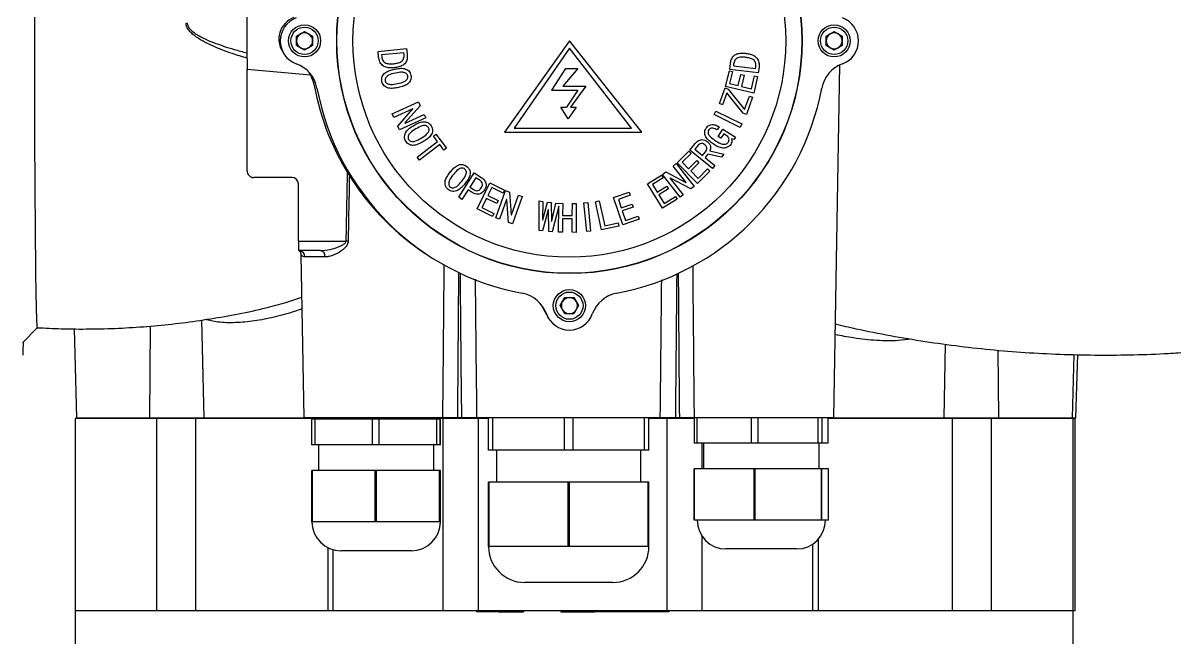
# Model space of a CAD drawing. Header units: millimetres. Extents: x 7861 to 11104, y 3791 to 6084.
# Drawn here: x 10088.9 to 10447.8, y 5481.6 to 5673.2 of the extents above; entities that cross this region are included whole.
import ezdxf

# ---------------------------------------------------------------- set-up
doc = ezdxf.new("R2010")
doc.units = ezdxf.units.MM

msp = doc.modelspace()

# ---------------------------------------------------------------- linework, layer by layer
at = {"color": 7, "linetype": 'Continuous', "lineweight": 25}
for p, q in [((10139.642, 5673.21), (10140.037, 5673.21)), ((10174.083, 5669.088), (10176.583, 5670.532)), ((10174.083, 5666.202), (10174.083, 5669.088)), ((10176.583, 5670.532), (10179.083, 5669.088)), ((10179.083, 5669.088), (10179.083, 5666.202)), ((10259.083, 5667.645), (10238.904, 5639.184)), ((10281.655, 5639.184), (10259.083, 5667.645)), ((10339.083, 5669.088), (10341.583, 5670.532)), ((10339.083, 5666.202), (10339.083, 5669.088)), ((10341.583, 5670.532), (10344.083, 5669.088)), ((10344.083, 5669.088), (10344.083, 5666.202)), ((10176.583, 5664.758), (10174.083, 5666.202)), ((10179.083, 5666.202), (10176.583, 5664.758)), ((10199.464, 5664.366), (10208.381, 5665.271)), ((10199.644, 5662.593), (10199.464, 5664.366)), ((10207.511, 5663.971), (10200.576, 5663.265)), ((10207.57, 5663.398), (10207.511, 5663.971)), ((10208.381, 5665.271), (10208.56, 5663.497)), ((10259.083, 5665.352), (10241.928, 5640.487)), ((10278.459, 5640.487), (10259.083, 5665.352)), ((10341.583, 5664.758), (10339.083, 5666.202)), ((10344.083, 5666.202), (10341.583, 5664.758)), ((10200.576, 5663.265), (10200.634, 5662.692)), ((10309.041, 5658.781), (10309.255, 5660.555)), ((10310.246, 5660.434), (10310.175, 5659.861)), ((10158.674, 5658.856), (10178.433, 5657.043)), ((10158.682, 5627.084), (10158.674, 5658.856)), ((10257.911, 5659.084), (10253.494, 5652.32)), ((10261.707, 5659.084), (10257.014, 5653.563)), ((10257.911, 5659.084), (10261.707, 5659.084)), ((10307.758, 5653.393), (10308.932, 5658.356)), ((10308.932, 5658.356), (10309.905, 5658.125)), ((10309.905, 5658.125), (10309.01, 5654.338)), ((10317.957, 5657.702), (10309.041, 5658.781)), ((10310.175, 5659.861), (10317.111, 5659.023)), ((10311.721, 5653.697), (10312.544, 5657.176)), ((10312.544, 5657.176), (10313.517, 5656.946)), ((10313.517, 5656.946), (10312.694, 5653.467)), ((10315.815, 5652.73), (10316.77, 5656.773)), ((10316.77, 5656.773), (10317.743, 5656.543)), ((10317.111, 5659.023), (10317.181, 5659.596)), ((10318.172, 5659.475), (10317.957, 5657.702)), ((10341.442, 5550.19), (10343.361, 5660.168)), ((10257.014, 5653.563), (10264.261, 5653.563)), ((10264.261, 5653.563), (10259.453, 5647.006)), ((10316.509, 5651.324), (10307.758, 5653.393)), ((10309.01, 5654.338), (10311.721, 5653.697)), ((10312.694, 5653.467), (10315.815, 5652.73)), ((10317.743, 5656.543), (10316.509, 5651.324)), ((10253.494, 5652.32), (10261.707, 5652.32)), ((10261.707, 5652.32), (10258.236, 5647.006)), ((10305.837, 5648.107), (10307.592, 5652.979)), ((10308.122, 5651.495), (10306.781, 5647.768)), ((10307.592, 5652.979), (10308.535, 5652.639)), ((10313.286, 5645.088), (10308.122, 5651.495)), ((10308.535, 5652.639), (10313.697, 5646.23)), ((10313.697, 5646.23), (10315.2, 5650.405)), ((10316.143, 5650.066), (10314.229, 5644.749)), ((10315.2, 5650.405), (10316.143, 5650.066)), ((10203.874, 5644.89), (10212.039, 5648.628)), ((10210.298, 5646.502), (10204.376, 5643.79)), ((10205.603, 5641.116), (10210.32, 5646.455)), ((10212.587, 5647.434), (10207.868, 5642.096)), ((10210.32, 5646.455), (10210.298, 5646.502)), ((10212.039, 5648.628), (10212.587, 5647.434)), ((10256.462, 5647.006), (10258.236, 5647.006)), ((10258.739, 5643.348), (10256.462, 5647.006)), ((10261.224, 5647.006), (10258.739, 5643.348)), ((10259.453, 5647.006), (10261.224, 5647.006)), ((10306.781, 5647.768), (10305.837, 5648.107)), ((10204.376, 5643.79), (10203.874, 5644.89)), ((10214.314, 5643.662), (10206.148, 5639.923)), ((10207.889, 5642.048), (10213.811, 5644.759)), ((10213.811, 5644.759), (10214.314, 5643.662)), ((10304.211, 5644.675), (10304.746, 5645.763)), ((10312.295, 5640.699), (10304.211, 5644.675)), ((10304.746, 5645.763), (10312.829, 5641.787)), ((10314.229, 5644.749), (10313.286, 5645.088)), ((10206.148, 5639.923), (10205.603, 5641.116)), ((10207.868, 5642.096), (10207.889, 5642.048)), ((10238.904, 5639.184), (10281.655, 5639.184)), ((10241.928, 5640.487), (10278.459, 5640.487)), ((10305.757, 5640.876), (10305.133, 5639.9)), ((10305.463, 5637.874), (10306.911, 5640.138)), ((10307.186, 5638.713), (10306.305, 5637.336)), ((10306.911, 5640.138), (10310.814, 5637.641)), ((10307.673, 5638.401), (10307.186, 5638.713)), ((10312.829, 5641.787), (10312.295, 5640.699)), ((10211.632, 5631.447), (10218.002, 5636.281)), ((10218.733, 5635.318), (10212.363, 5630.484)), ((10216.729, 5637.958), (10217.524, 5638.562)), ((10218.002, 5636.281), (10216.729, 5637.958)), ((10217.524, 5638.562), (10220.799, 5634.246)), ((10220.004, 5633.642), (10218.733, 5635.318)), ((10296.63, 5633.578), (10298.292, 5635.625)), ((10306.305, 5637.336), (10305.463, 5637.874)), ((10310.332, 5636.886), (10309.625, 5637.153)), ((10310.814, 5637.641), (10310.332, 5636.886)), ((10220.799, 5634.246), (10220.004, 5633.642)), ((10292.702, 5629.674), (10296.341, 5633.251)), ((10297.041, 5632.538), (10294.263, 5629.809)), ((10296.341, 5633.251), (10297.041, 5632.538)), ((10303.63, 5627.888), (10296.63, 5633.578)), ((10298.904, 5634.787), (10298.171, 5633.886)), ((10298.171, 5633.886), (10300.587, 5631.925)), ((10300.587, 5631.925), (10301.518, 5633.071)), ((10302.23, 5632.356), (10301.364, 5631.292)), ((10306.456, 5631.368), (10302.23, 5632.356)), ((10302.838, 5633.356), (10307.255, 5632.35)), ((10307.255, 5632.35), (10306.456, 5631.368)), ((10212.363, 5630.484), (10211.632, 5631.447)), ((10291.419, 5628.649), (10292.372, 5629.397)), ((10295.446, 5623.512), (10291.419, 5628.649)), ((10292.372, 5629.397), (10297.926, 5622.313)), ((10299.008, 5623.257), (10292.702, 5629.674)), ((10294.263, 5629.809), (10296.218, 5627.82)), ((10296.218, 5627.82), (10298.77, 5630.327)), ((10299.47, 5629.614), (10296.918, 5627.107)), ((10298.77, 5630.327), (10299.47, 5629.614)), ((10301.364, 5631.292), (10304.394, 5628.83)), ((10304.394, 5628.83), (10303.63, 5627.888)), ((10172.682, 5625.084), (10160.682, 5625.084)), ((10224.597, 5618.91), (10229.465, 5626.493)), ((10229.944, 5624.996), (10228.065, 5622.068)), ((10229.465, 5626.493), (10231.771, 5625.014)), ((10230.964, 5624.341), (10229.944, 5624.996)), ((10283.405, 5623.149), (10287.754, 5625.825)), ((10288.276, 5624.973), (10284.958, 5622.932)), ((10287.754, 5625.825), (10288.276, 5624.973)), ((10288.064, 5626.019), (10289.099, 5626.83)), ((10293.618, 5618.935), (10288.064, 5626.019)), ((10289.099, 5626.83), (10295.405, 5623.481)), ((10290.584, 5624.851), (10290.542, 5624.818)), ((10290.542, 5624.818), (10294.569, 5619.682)), ((10296.889, 5621.5), (10290.584, 5624.851)), ((10296.918, 5627.107), (10299.168, 5624.819)), ((10302.834, 5627.017), (10299.008, 5623.257)), ((10299.168, 5624.819), (10302.133, 5627.731)), ((10302.133, 5627.731), (10302.834, 5627.017)), ((10174.686, 5605.239), (10174.682, 5623.084)), ((10227.525, 5621.226), (10225.617, 5618.255)), ((10228.812, 5620.402), (10227.525, 5621.226)), ((10228.065, 5622.068), (10229.085, 5621.413)), ((10230.323, 5615.329), (10234.317, 5623.412)), ((10234.96, 5621.978), (10233.72, 5619.473)), ((10234.317, 5623.412), (10238.902, 5621.147)), ((10238.459, 5620.249), (10234.96, 5621.978)), ((10236.167, 5612.51), (10239.228, 5621.009)), ((10238.902, 5621.147), (10238.459, 5620.249)), ((10239.228, 5621.009), (10240.471, 5620.56)), ((10288.12, 5615.482), (10283.405, 5623.149)), ((10284.958, 5622.932), (10286.42, 5620.556)), ((10286.42, 5620.556), (10289.469, 5622.431)), ((10289.994, 5621.58), (10286.945, 5619.704)), ((10289.469, 5622.431), (10289.994, 5621.58)), ((10295.405, 5623.481), (10295.446, 5623.512)), ((10297.926, 5622.313), (10296.889, 5621.5)), ((10225.617, 5618.255), (10224.597, 5618.91)), ((10233.278, 5618.574), (10231.853, 5615.691)), ((10236.492, 5616.986), (10233.278, 5618.574)), ((10233.72, 5619.473), (10236.935, 5617.884)), ((10236.935, 5617.884), (10236.492, 5616.986)), ((10239.532, 5618.262), (10237.311, 5612.098)), ((10239.58, 5618.244), (10239.532, 5618.262)), ((10240.095, 5611.096), (10239.58, 5618.244)), ((10240.471, 5620.56), (10240.984, 5613.414)), ((10241.035, 5613.395), (10243.255, 5619.558)), ((10244.397, 5619.147), (10241.337, 5610.648)), ((10243.255, 5619.558), (10244.397, 5619.147)), ((10249.683, 5608.6), (10249.644, 5617.763)), ((10249.644, 5617.763), (10250.79, 5617.621)), ((10250.79, 5617.621), (10250.667, 5611.867)), ((10250.771, 5611.855), (10252.25, 5617.444)), ((10252.25, 5617.444), (10253.398, 5617.301)), ((10253.398, 5617.301), (10253.482, 5611.522)), ((10263.593, 5617.163), (10264.793, 5617.287)), ((10264.515, 5608.246), (10263.593, 5617.163)), ((10264.793, 5617.287), (10265.715, 5608.371)), ((10267.233, 5617.542), (10268.41, 5617.797)), ((10269.139, 5608.792), (10267.233, 5617.542)), ((10268.41, 5617.797), (10270.106, 5610.02)), ((10272.878, 5618.826), (10277.701, 5620.467)), ((10275.771, 5610.327), (10272.878, 5618.826)), ((10278.023, 5619.524), (10274.344, 5618.27)), ((10274.344, 5618.27), (10275.241, 5615.635)), ((10277.701, 5620.467), (10278.023, 5619.524)), ((10286.945, 5619.704), (10288.627, 5616.969)), ((10292.693, 5618.295), (10288.12, 5615.482)), ((10288.627, 5616.969), (10292.169, 5619.147)), ((10292.169, 5619.147), (10292.693, 5618.295)), ((10294.569, 5619.682), (10293.618, 5618.935)), ((10235.143, 5612.947), (10230.323, 5615.329)), ((10231.853, 5615.691), (10235.588, 5613.845)), ((10235.588, 5613.845), (10235.143, 5612.947)), ((10252.484, 5615.032), (10250.726, 5608.473)), ((10252.587, 5615.019), (10252.484, 5615.032)), ((10252.708, 5608.229), (10252.587, 5615.019)), ((10253.587, 5611.508), (10254.858, 5617.122)), ((10255.8, 5616.177), (10253.751, 5608.101)), ((10254.858, 5617.122), (10255.808, 5617.006)), ((10255.73, 5608.031), (10255.8, 5616.177)), ((10255.808, 5617.006), (10255.808, 5617.031)), ((10255.808, 5617.031), (10257.018, 5617.022)), ((10257.018, 5617.022), (10256.985, 5613.232)), ((10259.985, 5613.207), (10260.018, 5616.996)), ((10260.018, 5616.996), (10261.229, 5616.985)), ((10261.229, 5616.985), (10261.151, 5607.985)), ((10275.241, 5615.635), (10278.621, 5616.787)), ((10278.943, 5615.843), (10275.563, 5614.691)), ((10275.563, 5614.691), (10276.596, 5611.658)), ((10278.621, 5616.787), (10278.943, 5615.843)), ((10237.311, 5612.098), (10236.167, 5612.51)), ((10241.337, 5610.648), (10240.095, 5611.096)), ((10240.984, 5613.414), (10241.035, 5613.395)), ((10250.667, 5611.867), (10250.771, 5611.855)), ((10253.482, 5611.522), (10253.587, 5611.508)), ((10256.977, 5612.232), (10256.94, 5608.022)), ((10259.977, 5612.207), (10256.977, 5612.232)), ((10256.985, 5613.232), (10259.985, 5613.207)), ((10259.94, 5607.996), (10259.977, 5612.207)), ((10274.461, 5609.951), (10269.139, 5608.792)), ((10270.106, 5610.02), (10274.25, 5610.924)), ((10274.25, 5610.924), (10274.461, 5609.951)), ((10280.841, 5612.052), (10275.771, 5610.327)), ((10276.596, 5611.658), (10280.522, 5612.995)), ((10280.522, 5612.995), (10280.841, 5612.052)), ((10250.726, 5608.473), (10249.683, 5608.6)), ((10253.751, 5608.101), (10252.708, 5608.229)), ((10256.94, 5608.022), (10255.73, 5608.031)), ((10261.151, 5607.985), (10259.94, 5607.996)), ((10265.715, 5608.371), (10264.515, 5608.246)), ((10174.686, 5605.239), (10189.437, 5605.239)), ((10181.568, 5602.317), (10174.714, 5602.317)), ((10175.441, 5600.945), (10176.327, 5550.19)), ((10182.93, 5600.352), (10176.703, 5600.352)), ((10256.196, 5585.145), (10257.639, 5587.645)), ((10257.639, 5582.645), (10256.196, 5585.145)), ((10257.639, 5587.645), (10260.526, 5587.645)), ((10260.526, 5587.645), (10261.969, 5585.145)), ((10261.969, 5585.145), (10260.526, 5582.645)), ((10260.526, 5582.645), (10257.639, 5582.645)), ((10088.697, 5573.602), (10093.271, 5578.266)), ((10104.775, 5577.923), (10105.501, 5550.19)), ((10128.465, 5578.776), (10128.241, 5550.19)), ((10144.502, 5580.639), (10145.163, 5550.19)), ((10376.22, 5573.143), (10375.729, 5550.19)), ((10392.582, 5571.268), (10392.757, 5550.19)), ((10415.805, 5550.19), (10416.321, 5569.902)), ((10416.86, 5550.19), (10417.548, 5569.878)), ((10105.13, 5550.001), (10105.13, 5490.001)), ((10130.515, 5550.001), (10105.13, 5550.001)), ((10105.501, 5550.19), (10128.241, 5550.19)), ((10128.241, 5550.19), (10145.163, 5550.19)), ((10130.515, 5490.001), (10130.515, 5550.001)), ((10142.661, 5550.001), (10130.515, 5550.001)), ((10135.533, 5550.19), (10135.533, 5550.001)), ((10142.661, 5490.001), (10142.661, 5550.001)), ((10182.89, 5550.001), (10142.661, 5550.001)), ((10145.163, 5550.19), (10176.327, 5550.19)), ((10151.533, 5550.001), (10151.533, 5550.19)), ((10151.93, 5550.001), (10151.93, 5550.19)), ((10170.56, 5550.19), (10170.56, 5550.001)), ((10219.662, 5550.19), (10176.327, 5550.19)), ((10178.841, 5541.785), (10178.841, 5549.785)), ((10179.905, 5549.785), (10178.841, 5549.785)), ((10179.905, 5541.785), (10179.905, 5549.785)), ((10197.71, 5549.785), (10179.905, 5549.785)), ((10180.56, 5550.001), (10180.56, 5550.19)), ((10182.89, 5550.19), (10182.89, 5549.785)), ((10197.71, 5541.785), (10197.71, 5549.785)), ((10199.856, 5549.785), (10197.71, 5549.785)), ((10199.856, 5541.785), (10199.856, 5549.785)), ((10217.759, 5549.785), (10199.856, 5549.785)), ((10214.89, 5549.785), (10214.89, 5550.19)), ((10219.762, 5550.001), (10214.89, 5550.001)), ((10217.759, 5541.785), (10217.759, 5549.785)), ((10218.841, 5549.785), (10217.759, 5549.785)), ((10218.841, 5541.785), (10218.841, 5549.785)), ((10218.939, 5549.785), (10218.841, 5549.785)), ((10218.939, 5541.785), (10218.939, 5549.785)), ((10219.762, 5490.001), (10219.762, 5550.001)), ((10230.768, 5550.001), (10219.762, 5550.001)), ((10219.957, 5550.001), (10219.957, 5550.19)), ((10225.456, 5550.19), (10224.31, 5550.19)), ((10287.411, 5550.19), (10230.191, 5550.19)), ((10230.768, 5490.001), (10230.768, 5550.001)), ((10233.883, 5550.001), (10230.768, 5550.001)), ((10233.883, 5540.146), (10233.883, 5550.146)), ((10233.886, 5550.146), (10233.883, 5550.146)), ((10233.886, 5540.146), (10233.886, 5550.146)), ((10235.227, 5550.146), (10233.886, 5550.146)), ((10235.227, 5540.146), (10235.227, 5550.146)), ((10257.546, 5550.146), (10235.227, 5550.146)), ((10238.884, 5550.19), (10238.884, 5550.146)), ((10257.546, 5540.146), (10257.546, 5550.146)), ((10260.229, 5550.146), (10257.546, 5550.146)), ((10260.229, 5540.146), (10260.229, 5550.146)), ((10282.544, 5550.146), (10260.229, 5550.146)), ((10278.884, 5550.146), (10278.884, 5550.19)), ((10282.544, 5540.146), (10282.544, 5550.146)), ((10283.886, 5550.146), (10282.544, 5550.146)), ((10283.886, 5540.146), (10283.886, 5550.146)), ((10289.589, 5550.001), (10283.886, 5550.001)), ((10286.124, 5550.19), (10286.124, 5550.001)), ((10287.681, 5550.19), (10287.681, 5550.001)), ((10289.589, 5490.001), (10289.589, 5550.001)), ((10298.038, 5550.001), (10289.589, 5550.001)), ((10293.356, 5550.19), (10292.21, 5550.19)), ((10341.442, 5550.19), (10297.947, 5550.19)), ((10298.038, 5542.331), (10298.038, 5550.19)), ((10298.94, 5542.331), (10298.94, 5550.19)), ((10315.802, 5542.331), (10315.802, 5550.19)), ((10317.939, 5542.331), (10317.939, 5550.19)), ((10336.643, 5542.331), (10336.643, 5550.19)), ((10337.878, 5542.331), (10337.878, 5550.19)), ((10339.72, 5542.331), (10339.72, 5550.19)), ((10378.498, 5550.001), (10339.72, 5550.001)), ((10341.478, 5550.19), (10341.478, 5550.001)), ((10341.478, 5550.19), (10375.729, 5550.19)), ((10351.478, 5550.001), (10351.478, 5550.19)), ((10370.108, 5550.19), (10370.108, 5550.001)), ((10375.729, 5550.19), (10392.757, 5550.19)), ((10378.498, 5490.001), (10378.498, 5550.001)), ((10390.622, 5550.001), (10378.498, 5550.001)), ((10386.108, 5550.001), (10386.108, 5550.19)), ((10386.505, 5550.001), (10386.505, 5550.19)), ((10390.622, 5490.001), (10390.622, 5550.001)), ((10416.076, 5550.001), (10390.622, 5550.001)), ((10392.757, 5550.19), (10415.805, 5550.19)), ((10415.805, 5550.19), (10416.86, 5550.19)), ((10416.076, 5490.001), (10416.076, 5550.001)), ((10416.699, 5550.001), (10416.076, 5550.001)), ((10416.699, 5490.001), (10416.699, 5550.001)), ((10179.905, 5541.785), (10178.841, 5541.785)), ((10197.71, 5541.785), (10179.905, 5541.785)), ((10180.89, 5541.785), (10180.89, 5533.785)), ((10199.856, 5541.785), (10197.71, 5541.785)), ((10217.759, 5541.785), (10199.856, 5541.785)), ((10216.89, 5533.785), (10216.89, 5541.785)), ((10218.841, 5541.785), (10217.759, 5541.785)), ((10218.939, 5541.785), (10218.841, 5541.785)), ((10298.94, 5542.331), (10298.038, 5542.331)), ((10315.802, 5542.331), (10298.94, 5542.331)), ((10300.51, 5534.331), (10300.51, 5542.331)), ((10300.879, 5542.331), (10300.879, 5534.331)), ((10317.939, 5542.331), (10315.802, 5542.331)), ((10336.643, 5542.331), (10317.939, 5542.331)), ((10337.878, 5542.331), (10336.643, 5542.331)), ((10336.879, 5534.331), (10336.879, 5542.331)), ((10339.72, 5542.331), (10337.878, 5542.331)), ((10233.886, 5540.146), (10233.883, 5540.146)), ((10235.227, 5540.146), (10233.886, 5540.146)), ((10257.546, 5540.146), (10235.227, 5540.146)), ((10236.384, 5540.146), (10236.384, 5530.146)), ((10260.229, 5540.146), (10257.546, 5540.146)), ((10282.544, 5540.146), (10260.229, 5540.146)), ((10281.384, 5530.146), (10281.384, 5540.146)), ((10283.886, 5540.146), (10282.544, 5540.146)), ((10178.836, 5517.785), (10178.836, 5533.785)), ((10178.999, 5533.785), (10178.836, 5533.785)), ((10178.999, 5517.785), (10178.999, 5533.785)), ((10198.617, 5533.785), (10178.999, 5533.785)), ((10198.617, 5517.785), (10198.617, 5533.785)), ((10198.944, 5533.785), (10198.617, 5533.785)), ((10198.944, 5517.785), (10198.944, 5533.785)), ((10218.67, 5533.785), (10198.944, 5533.785)), ((10218.67, 5517.785), (10218.67, 5533.785)), ((10218.836, 5533.785), (10218.67, 5533.785)), ((10218.836, 5517.785), (10218.836, 5533.785)), ((10218.944, 5533.785), (10218.836, 5533.785)), ((10218.944, 5517.785), (10218.944, 5533.785)), ((10297.944, 5518.331), (10297.944, 5534.331)), ((10298.082, 5534.331), (10297.944, 5534.331)), ((10298.082, 5518.331), (10298.082, 5534.331)), ((10316.66, 5534.331), (10298.082, 5534.331)), ((10316.66, 5518.331), (10316.66, 5534.331)), ((10316.987, 5534.331), (10316.66, 5534.331)), ((10316.987, 5518.331), (10316.987, 5534.331)), ((10337.595, 5534.331), (10316.987, 5534.331)), ((10337.595, 5518.331), (10337.595, 5534.331)), ((10337.784, 5534.331), (10337.595, 5534.331)), ((10337.784, 5518.331), (10337.784, 5534.331)), ((10339.814, 5534.331), (10337.784, 5534.331)), ((10339.814, 5518.331), (10339.814, 5534.331)), ((10233.883, 5510.146), (10233.883, 5530.146)), ((10233.886, 5530.146), (10233.883, 5530.146)), ((10233.886, 5510.146), (10233.886, 5530.146)), ((10234.091, 5530.146), (10233.886, 5530.146)), ((10234.091, 5510.146), (10234.091, 5530.146)), ((10258.682, 5530.146), (10234.091, 5530.146)), ((10258.682, 5510.146), (10258.682, 5530.146)), ((10259.092, 5530.146), (10258.682, 5530.146)), ((10259.092, 5510.146), (10259.092, 5530.146)), ((10283.681, 5530.146), (10259.092, 5530.146)), ((10283.681, 5510.146), (10283.681, 5530.146)), ((10283.886, 5530.146), (10283.681, 5530.146)), ((10283.886, 5510.146), (10283.886, 5530.146)), ((10178.999, 5517.785), (10178.836, 5517.785)), ((10188.808, 5517.785), (10178.999, 5517.785)), ((10198.617, 5517.785), (10188.808, 5517.785)), ((10198.944, 5517.785), (10198.617, 5517.785)), ((10208.807, 5517.785), (10198.944, 5517.785)), ((10218.67, 5517.785), (10208.807, 5517.785)), ((10218.836, 5517.785), (10218.67, 5517.785)), ((10218.89, 5517.785), (10218.836, 5517.785)), ((10218.944, 5517.785), (10218.89, 5517.785)), ((10298.082, 5518.331), (10297.944, 5518.331)), ((10307.371, 5518.331), (10298.082, 5518.331)), ((10316.66, 5518.331), (10307.371, 5518.331)), ((10316.987, 5518.331), (10316.66, 5518.331)), ((10327.291, 5518.331), (10316.987, 5518.331)), ((10337.595, 5518.331), (10327.291, 5518.331)), ((10337.784, 5518.331), (10337.595, 5518.331)), ((10338.799, 5518.331), (10337.784, 5518.331)), ((10339.814, 5518.331), (10338.799, 5518.331)), ((10300.51, 5490.001), (10300.51, 5513.164)), ((10183.936, 5490.001), (10183.936, 5509.7)), ((10233.884, 5510.146), (10233.883, 5510.146)), ((10233.886, 5510.146), (10233.884, 5510.146)), ((10234.091, 5510.146), (10233.886, 5510.146)), ((10246.386, 5510.146), (10234.091, 5510.146)), ((10258.682, 5510.146), (10246.386, 5510.146)), ((10259.092, 5510.146), (10258.682, 5510.146)), ((10271.386, 5510.146), (10259.092, 5510.146)), ((10283.681, 5510.146), (10271.386, 5510.146)), ((10283.886, 5510.146), (10283.681, 5510.146)), ((10334.92, 5490.001), (10334.92, 5510.875)), ((10336.666, 5490.001), (10336.666, 5512.421)), ((10185.406, 5509.134), (10185.406, 5490.001)), ((10209.89, 5508.785), (10187.89, 5508.785)), ((10329.879, 5509.331), (10307.879, 5509.331)), ((10272.634, 5498.896), (10245.134, 5498.896)), ((10105.13, 5490.001), (10105.13, 5468.001)), ((10130.515, 5490.001), (10105.13, 5490.001)), ((10259.092, 5490.001), (10109.092, 5490.001)), ((10142.661, 5490.001), (10130.515, 5490.001)), ((10183.936, 5490.001), (10142.661, 5490.001)), ((10185.406, 5490.001), (10183.936, 5490.001)), ((10219.762, 5490.001), (10185.406, 5490.001)), ((10230.768, 5490.001), (10219.762, 5490.001)), ((10230.181, 5490.001), (10230.181, 5489.79)), ((10237.002, 5489.79), (10230.181, 5489.79)), ((10289.589, 5490.001), (10230.768, 5490.001)), ((10237.002, 5489.79), (10244.802, 5489.79)), ((10244.802, 5490.001), (10244.802, 5489.79)), ((10256.468, 5490.001), (10256.468, 5489.79)), ((10256.468, 5489.79), (10257.988, 5489.79)), ((10257.988, 5490.001), (10257.988, 5489.79)), ((10257.988, 5489.79), (10265.096, 5489.79)), ((10409.092, 5490.001), (10259.092, 5490.001)), ((10265.096, 5490.001), (10265.096, 5489.79)), ((10265.096, 5489.79), (10266.96, 5489.79)), ((10266.96, 5490.001), (10266.96, 5489.79)), ((10290.072, 5489.79), (10266.96, 5489.79)), ((10300.51, 5490.001), (10289.589, 5490.001)), ((10290.072, 5490.001), (10290.072, 5489.79)), ((10334.92, 5490.001), (10300.51, 5490.001)), ((10336.666, 5490.001), (10334.804, 5490.001)), ((10378.498, 5490.001), (10336.666, 5490.001)), ((10390.622, 5490.001), (10378.498, 5490.001)), ((10416.076, 5490.001), (10390.622, 5490.001)), ((10416.076, 5468.001), (10416.076, 5490.001)), ((10416.699, 5490.001), (10416.076, 5490.001))]:
    msp.add_line(p, q, dxfattribs=at)
at = {"color": 7, "linetype": 'Continuous', "lineweight": 25, "flags": 128}
for points in [[(10092.385, 5677.532), (10092.384, 5671.743), (10092.386, 5665.959), (10092.392, 5660.202), (10092.401, 5654.493), (10092.413, 5648.854), (10092.428, 5643.305), (10092.447, 5637.868), (10092.468, 5632.562), (10092.493, 5627.407), (10092.52, 5622.423), (10092.55, 5617.627), (10092.583, 5613.038), (10092.618, 5608.673), (10092.655, 5604.548), (10092.695, 5600.678), (10092.737, 5597.078), (10092.781, 5593.761), (10092.827, 5590.74), (10092.874, 5588.025), (10092.923, 5585.627), (10092.973, 5583.555), (10093.024, 5581.816), (10093.076, 5580.417), (10093.129, 5579.364), (10093.182, 5578.659), (10093.235, 5578.306), (10093.262, 5578.262)], [(10251.525, 5583.158), (10252.33, 5581.615), (10252.424, 5581.482)]]:
    msp.add_lwpolyline(points, dxfattribs=at)
at = {"color": 7, "linetype": 'Continuous', "lineweight": 25}
for centre, radius in [((10259.083, 5667.645), 72.5), ((10259.083, 5667.645), 72.418), ((10259.083, 5667.645), 67.42), ((10176.583, 5667.645), 5), ((10176.583, 5667.645), 4.25), ((10341.583, 5667.645), 5), ((10341.583, 5667.645), 4.25), ((10259.083, 5585.145), 5), ((10259.083, 5585.145), 4.25)]:
    msp.add_circle(centre, radius, dxfattribs=at)
for centre, radius, start, end in [((11157.464, 5669.782), 998.85, 178.657155, 180.626784), ((10175.769, 5668.19), 7.2, 110.58893, 215.5629), ((10176.583, 5667.645), 7.6, 109.80619, 250.19381), ((10341.583, 5667.645), 7.6, 289.80619, 70.19381), ((10176.583, 5667.645), 2.5, 120, 180), ((10176.583, 5667.645), 2.5, 180, 240), ((10176.583, 5667.645), 2.5, 60, 120), ((10176.583, 5667.645), 2.5, 0, 60), ((10176.583, 5667.645), 2.5, 300, 0), ((10341.583, 5667.645), 2.5, 120, 180), ((10341.583, 5667.645), 2.5, 180, 240), ((10341.583, 5667.645), 2.5, 60, 120), ((10341.583, 5667.645), 2.5, 0, 60), ((10341.583, 5667.645), 2.5, 300, 0), ((10176.583, 5667.645), 2.5, 240, 300), ((10341.583, 5667.645), 2.5, 240, 300), ((10170.619, 5651.086), 10, 10.6021, 70.19381), ((10347.546, 5651.086), 10, 109.80619, 169.3979), ((10169.721, 5652.089), 10, 10.30557, 37.99554), ((10258.269, 5668.189), 80, 190.3053, 236.57581), ((10259.083, 5667.645), 80, 190.6021, 259.3979), ((10259.083, 5667.645), 80, 280.6021, 349.3979), ((10252.906, 5604.521), 78.224, 179.47425, 181.61433), ((10188.088, 5534.282), 70.97, 88.32643, 88.91078), ((10174.756, 5600.371), 1.947, 359.43492, 88.4218), ((10181.184, 5600.597), 1.763, 352.03665, 77.40158), ((10242.524, 5579.181), 10, 19.80619, 79.3979), ((10275.641, 5579.181), 10, 100.6021, 160.19381), ((10242.164, 5579.642), 10, 20.58584, 36.2851), ((10259.083, 5585.145), 2.5, 150, 210), ((10259.083, 5585.145), 2.5, 90, 150), ((10259.083, 5585.145), 2.5, 30, 90), ((10259.083, 5585.145), 2.5, 330, 30), ((10259.083, 5585.145), 7.6, 199.80619, 340.19381), ((10259.083, 5585.145), 2.5, 210, 270), ((10259.083, 5585.145), 2.5, 270, 330), ((9911.2, 5578.217), 177.857, 357.27011, 358.61419), ((10187.89, 5517.785), 9, 180, 270), ((10209.89, 5517.785), 9, 270, 0), ((10307.879, 5518.331), 9, 180, 270), ((10329.879, 5518.331), 9, 270, 0), ((10245.134, 5510.146), 11.25, 180, 270), ((10272.634, 5510.146), 11.25, 270, 0)]:
    msp.add_arc(centre, radius, start, end, dxfattribs=at)
for centre, major_axis, ratio, start_param, end_param in [((10160.682, 5627.084), (-1.286, 1.532), 0.9997539, 0.8729109, 2.4437073), ((10172.682, 5623.084), (-1.286, 1.532), 0.9997539, 4.0145036, 5.5852999), ((10198.801, 5139.697), (-0.161, 664.368), 0.019519, 0.7480035, 0.7943743), ((10198.708, 6089.449), (-0.342, 1411.987), 0.019519, 4.3205165, 4.3549505), ((10258.62, 6430.151), (-0.466, 1923.104), 0.019519, 2.0198691, 2.0460556), ((10258.62, 6430.151), (-0.466, 1923.104), 0.019519, 4.2371202, 4.263166), ((10318.697, 6089.449), (-0.342, 1411.987), 0.019519, 1.9284107, 1.9626594)]:
    msp.add_ellipse(centre, major_axis=major_axis, ratio=ratio, start_param=start_param, end_param=end_param, dxfattribs=at)
for points, knots in [([(10158.664, 5662.272), (10157.122, 5662.717), (10153.403, 5663.791), (10148.688, 5665.706), (10144.54, 5667.714), (10142.138, 5669.291), (10140.551, 5670.837), (10139.767, 5672.037), (10139.676, 5672.892), (10139.642, 5673.21)], [0, 0, 0, 0, 0.2142375, 0.5166297, 0.6688949, 0.820442, 0.8894469, 0.9587584, 1, 1, 1, 1]), ([(10140.037, 5673.21), (10140.072, 5672.934), (10140.17, 5672.175), (10140.98, 5671.143), (10142.594, 5669.807), (10145.025, 5668.451), (10149.214, 5666.731), (10153.767, 5665.144), (10157.31, 5664.266), (10158.662, 5663.93)], [0, 0, 0, 0, 0.0379535, 0.1043013, 0.1730755, 0.3295994, 0.4868018, 0.8040508, 1, 1, 1, 1]), ([(10309.255, 5660.555), (10309.326, 5660.973), (10309.468, 5661.807), (10310.107, 5662.946), (10311.273, 5663.698), (10312.705, 5663.895), (10313.696, 5663.809), (10314.193, 5663.766)], [0, 0, 0, 0, 0.1870649, 0.3734297, 0.5592453, 0.7792922, 1, 1, 1, 1]), ([(10204.459, 5659.288), (10204.044, 5659.26), (10203.214, 5659.204), (10201.964, 5659.358), (10200.758, 5659.965), (10199.899, 5661.139), (10199.729, 5662.108), (10199.644, 5662.593)], [0, 0, 0, 0, 0.1873686, 0.3744545, 0.5606512, 0.7799286, 1, 1, 1, 1]), ([(10200.634, 5662.692), (10200.71, 5662.283), (10200.825, 5661.669), (10201.356, 5661.021), (10202.065, 5660.589), (10203.109, 5660.452), (10203.924, 5660.511), (10204.332, 5660.54)], [0, 0, 0, 0, 0.2491686, 0.3742314, 0.4992481, 0.7491493, 1, 1, 1, 1]), ([(10204.332, 5660.54), (10204.741, 5660.594), (10205.557, 5660.701), (10206.557, 5661.05), (10207.176, 5661.611), (10207.589, 5662.347), (10207.577, 5662.978), (10207.57, 5663.398)], [0, 0, 0, 0, 0.2508567, 0.500793, 0.6258591, 0.7509329, 1, 1, 1, 1]), ([(10208.56, 5663.497), (10208.583, 5663.075), (10208.628, 5662.232), (10208.256, 5660.983), (10207.285, 5659.996), (10205.935, 5659.49), (10204.951, 5659.356), (10204.459, 5659.288)], [0, 0, 0, 0, 0.1870739, 0.3734257, 0.5592438, 0.7792964, 1, 1, 1, 1]), ([(10314.041, 5662.514), (10313.629, 5662.552), (10312.808, 5662.627), (10311.754, 5662.505), (10311.024, 5662.095), (10310.459, 5661.465), (10310.331, 5660.847), (10310.246, 5660.434)], [0, 0, 0, 0, 0.2508645, 0.5008218, 0.6258859, 0.7509553, 1, 1, 1, 1]), ([(10317.181, 5659.596), (10317.197, 5660.013), (10317.222, 5660.639), (10316.845, 5661.389), (10316.245, 5661.966), (10315.256, 5662.332), (10314.447, 5662.454), (10314.041, 5662.514)], [0, 0, 0, 0, 0.2491512, 0.3742584, 0.4992728, 0.7491603, 1, 1, 1, 1]), ([(10314.193, 5663.766), (10314.605, 5663.702), (10315.428, 5663.575), (10316.615, 5663.146), (10317.659, 5662.288), (10318.245, 5660.953), (10318.196, 5659.968), (10318.172, 5659.475)], [0, 0, 0, 0, 0.18736448, 0.37442493, 0.56063137, 0.77992698, 1, 1, 1, 1]), ([(10200.676, 5654.992), (10200.639, 5655.25), (10200.564, 5655.766), (10200.736, 5656.541), (10201.137, 5657.218), (10201.9, 5657.934), (10203.099, 5658.485), (10204.104, 5658.73), (10204.608, 5658.852)], [0, 0, 0, 0, 0.1250192, 0.2498558, 0.3747912, 0.4997815, 0.7495749, 1, 1, 1, 1]), ([(10204.871, 5657.612), (10204.138, 5657.459), (10203.042, 5657.23), (10201.966, 5656.442), (10201.613, 5655.762), (10201.642, 5655.388), (10201.657, 5655.201)], [0, 0, 0, 0, 0.5017694, 0.750141, 0.875232, 1, 1, 1, 1]), ([(10204.608, 5658.852), (10205.114, 5658.945), (10206.125, 5659.13), (10207.436, 5659.113), (10208.415, 5658.762), (10209.044, 5658.299), (10209.509, 5657.662), (10209.646, 5657.164), (10209.715, 5656.914)], [0, 0, 0, 0, 0.2504567, 0.5002532, 0.6252173, 0.7501267, 0.8749622, 1, 1, 1, 1]), ([(10208.735, 5656.706), (10208.674, 5656.881), (10208.552, 5657.232), (10207.974, 5657.722), (10206.678, 5658.005), (10205.595, 5657.77), (10204.871, 5657.612)], [0, 0, 0, 0, 0.1248189, 0.2499539, 0.4981871, 1, 1, 1, 1]), ([(10205.563, 5654.359), (10206.282, 5654.508), (10207.357, 5654.731), (10208.44, 5655.481), (10208.78, 5656.155), (10208.75, 5656.522), (10208.735, 5656.706)], [0, 0, 0, 0, 0.5019475, 0.7502431, 0.8752926, 1, 1, 1, 1]), ([(10209.715, 5656.914), (10209.753, 5656.66), (10209.829, 5656.151), (10209.662, 5655.384), (10209.271, 5654.711), (10208.508, 5654.011), (10207.319, 5653.48), (10206.324, 5653.239), (10205.826, 5653.119)], [0, 0, 0, 0, 0.1250247, 0.249832, 0.3747171, 0.499688, 0.7495364, 1, 1, 1, 1]), ([(10205.826, 5653.119), (10205.319, 5653.026), (10204.306, 5652.839), (10202.995, 5652.842), (10202.004, 5653.164), (10201.361, 5653.611), (10200.886, 5654.244), (10200.746, 5654.743), (10200.676, 5654.992)], [0, 0, 0, 0, 0.2504518, 0.5003272, 0.6253213, 0.7502035, 0.8750019, 1, 1, 1, 1]), ([(10201.657, 5655.201), (10201.719, 5655.025), (10201.844, 5654.673), (10202.449, 5654.208), (10203.752, 5653.969), (10204.837, 5654.203), (10205.563, 5654.359)], [0, 0, 0, 0, 0.1247323, 0.24978, 0.4982226, 1, 1, 1, 1]), ([(10210.59, 5641.313), (10211.039, 5641.564), (10211.936, 5642.067), (10213.181, 5642.479), (10214.222, 5642.464), (10214.967, 5642.229), (10215.614, 5641.776), (10215.906, 5641.349), (10216.052, 5641.135)], [0, 0, 0, 0, 0.2504523, 0.5002239, 0.6252071, 0.75011, 0.874969, 1, 1, 1, 1]), ([(10208.12, 5636.389), (10208, 5636.62), (10207.761, 5637.083), (10207.678, 5637.873), (10207.835, 5638.643), (10208.326, 5639.567), (10209.28, 5640.477), (10210.153, 5641.034), (10210.59, 5641.313)], [0, 0, 0, 0, 0.1250036, 0.2498616, 0.3747616, 0.4997388, 0.7495522, 1, 1, 1, 1]), ([(10211.241, 5640.225), (10210.597, 5639.843), (10209.634, 5639.272), (10208.868, 5638.178), (10208.76, 5637.42), (10208.908, 5637.075), (10208.981, 5636.903)], [0, 0, 0, 0, 0.501761, 0.750183, 0.8753162, 1, 1, 1, 1]), ([(10215.19, 5640.621), (10215.076, 5640.767), (10214.847, 5641.061), (10214.314, 5641.259), (10213.762, 5641.319), (10212.678, 5641.06), (10211.879, 5640.596), (10211.241, 5640.225)], [0, 0, 0, 0, 0.1244998, 0.2492948, 0.3742933, 0.4995067, 1, 1, 1, 1]), ([(10212.948, 5637.369), (10213.58, 5637.744), (10214.525, 5638.305), (10215.31, 5639.365), (10215.411, 5640.113), (10215.264, 5640.452), (10215.19, 5640.621)], [0, 0, 0, 0, 0.5018684, 0.7502116, 0.8752611, 1, 1, 1, 1]), ([(10216.052, 5641.135), (10216.17, 5640.906), (10216.406, 5640.449), (10216.5, 5639.669), (10216.342, 5638.906), (10215.848, 5637.996), (10214.894, 5637.108), (10214.031, 5636.557), (10213.599, 5636.281)], [0, 0, 0, 0, 0.1249965, 0.249855, 0.3747479, 0.4997368, 0.7495608, 1, 1, 1, 1]), ([(10304.198, 5635.311), (10303.757, 5635.613), (10302.876, 5636.215), (10301.743, 5637.359), (10301.194, 5638.635), (10301.28, 5639.723), (10301.534, 5640.196), (10301.662, 5640.432)], [0, 0, 0, 0, 0.2509218, 0.5013544, 0.7498363, 0.8748612, 1, 1, 1, 1]), ([(10301.662, 5640.432), (10301.944, 5640.772), (10302.508, 5641.452), (10303.78, 5641.624), (10304.868, 5641.384), (10305.461, 5641.046), (10305.757, 5640.876)], [0, 0, 0, 0, 0.2788964, 0.5578251, 0.7786952, 1, 1, 1, 1]), ([(10302.506, 5639.892), (10302.418, 5639.718), (10302.244, 5639.372), (10302.349, 5638.579), (10303.191, 5637.486), (10304.15, 5636.854), (10304.79, 5636.432)], [0, 0, 0, 0, 0.1247529, 0.2495, 0.4985308, 1, 1, 1, 1]), ([(10305.133, 5639.9), (10304.697, 5640.153), (10304.151, 5640.469), (10303.405, 5640.489), (10303.042, 5640.399), (10302.725, 5640.192), (10302.579, 5639.992), (10302.506, 5639.892)], [0, 0, 0, 0, 0.4988165, 0.6242231, 0.7494415, 0.874624, 1, 1, 1, 1]), ([(10213.599, 5636.281), (10213.149, 5636.029), (10212.251, 5635.525), (10211.009, 5635.104), (10209.968, 5635.089), (10209.214, 5635.302), (10208.559, 5635.747), (10208.266, 5636.175), (10208.12, 5636.389)], [0, 0, 0, 0, 0.2504337, 0.5002812, 0.6252688, 0.7501695, 0.8749936, 1, 1, 1, 1]), ([(10208.981, 5636.903), (10209.097, 5636.758), (10209.33, 5636.466), (10210.052, 5636.219), (10211.362, 5636.414), (10212.313, 5636.986), (10212.948, 5637.369)], [0, 0, 0, 0, 0.124711, 0.2497335, 0.4981823, 1, 1, 1, 1]), ([(10298.292, 5635.625), (10298.572, 5635.925), (10299.13, 5636.524), (10300.238, 5636.983), (10301.313, 5636.776), (10301.834, 5636.395), (10302.095, 5636.204)], [0, 0, 0, 0, 0.280695, 0.5598608, 0.7792695, 1, 1, 1, 1]), ([(10301.329, 5635.262), (10301.108, 5635.412), (10300.666, 5635.71), (10299.651, 5635.624), (10299.188, 5635.105), (10298.904, 5634.787)], [0, 0, 0, 0, 0.280727, 0.5596165, 1, 1, 1, 1]), ([(10301.518, 5633.071), (10301.648, 5633.266), (10301.907, 5633.654), (10302.009, 5634.333), (10301.74, 5634.894), (10301.466, 5635.14), (10301.329, 5635.262)], [0, 0, 0, 0, 0.2804879, 0.5596746, 0.7791971, 1, 1, 1, 1]), ([(10302.095, 5636.204), (10302.319, 5636.002), (10302.765, 5635.6), (10303.072, 5634.798), (10303.084, 5634.019), (10302.92, 5633.577), (10302.838, 5633.356)], [0, 0, 0, 0, 0.2803832, 0.559221, 0.7797503, 1, 1, 1, 1]), ([(10309.365, 5635.377), (10309.217, 5635.186), (10308.92, 5634.804), (10308.063, 5634.338), (10306.84, 5634.144), (10305.436, 5634.577), (10304.611, 5635.066), (10304.198, 5635.311)], [0, 0, 0, 0, 0.1250554, 0.2501566, 0.4991693, 0.7492179, 1, 1, 1, 1]), ([(10304.79, 5636.432), (10305.398, 5636.048), (10306.309, 5635.474), (10307.578, 5635.398), (10308.263, 5635.641), (10308.494, 5635.915), (10308.609, 5636.052)], [0, 0, 0, 0, 0.5010763, 0.7499661, 0.8751624, 1, 1, 1, 1]), ([(10308.609, 5636.052), (10308.693, 5636.211), (10308.86, 5636.528), (10308.846, 5637.082), (10308.522, 5637.803), (10308.023, 5638.154), (10307.673, 5638.401)], [0, 0, 0, 0, 0.1868638, 0.3733714, 0.5602028, 1, 1, 1, 1]), ([(10309.625, 5637.153), (10309.672, 5636.986), (10309.767, 5636.65), (10309.691, 5636.02), (10309.489, 5635.621), (10309.365, 5635.377)], [0, 0, 0, 0, 0.2797111, 0.5602706, 1, 1, 1, 1]), ([(10221.969, 5626.802), (10222.305, 5627.192), (10222.975, 5627.971), (10224.004, 5628.782), (10224.986, 5629.123), (10225.766, 5629.158), (10226.526, 5628.951), (10226.946, 5628.65), (10227.157, 5628.5)], [0, 0, 0, 0, 0.2504339, 0.5002214, 0.6252151, 0.7501399, 0.8749892, 1, 1, 1, 1]), ([(10226.525, 5627.722), (10226.368, 5627.821), (10226.052, 5628.018), (10225.484, 5628.023), (10224.945, 5627.891), (10224.018, 5627.275), (10223.426, 5626.568), (10222.952, 5626.003)], [0, 0, 0, 0, 0.1245429, 0.249367, 0.3743477, 0.4995619, 1, 1, 1, 1]), ([(10227.157, 5628.5), (10227.346, 5628.326), (10227.725, 5627.978), (10228.078, 5627.277), (10228.191, 5626.508), (10228.039, 5625.485), (10227.448, 5624.325), (10226.825, 5623.514), (10226.513, 5623.108)], [0, 0, 0, 0, 0.1250284, 0.2498723, 0.3747685, 0.4997331, 0.7495573, 1, 1, 1, 1]), ([(10190.526, 5625.787), (10190.504, 5624.619), (10190.377, 5617.764), (10190.258, 5610.909), (10190.16, 5605.221)], [0, 0, 0, 0, 0.1703401, 1, 1, 1, 1]), ([(10221.334, 5621.336), (10221.143, 5621.513), (10220.761, 5621.866), (10220.41, 5622.578), (10220.296, 5623.355), (10220.441, 5624.391), (10221.025, 5625.571), (10221.654, 5626.392), (10221.969, 5626.802)], [0, 0, 0, 0, 0.1250093, 0.2498545, 0.3747778, 0.4997916, 0.7495853, 1, 1, 1, 1]), ([(10222.952, 5626.003), (10222.478, 5625.425), (10221.77, 5624.56), (10221.426, 5623.272), (10221.581, 5622.523), (10221.837, 5622.25), (10221.966, 5622.114)], [0, 0, 0, 0, 0.5017515, 0.7500962, 0.875224, 1, 1, 1, 1]), ([(10225.531, 5623.908), (10225.997, 5624.475), (10226.695, 5625.323), (10227.063, 5626.584), (10226.908, 5627.323), (10226.653, 5627.589), (10226.525, 5627.722)], [0, 0, 0, 0, 0.5018779, 0.7501176, 0.8751431, 1, 1, 1, 1]), ([(10231.621, 5621.854), (10231.767, 5622.096), (10232.057, 5622.575), (10231.955, 5623.655), (10231.341, 5624.08), (10230.964, 5624.341)], [0, 0, 0, 0, 0.28242195, 0.55927888, 1, 1, 1, 1]), ([(10231.771, 5625.014), (10232.106, 5624.763), (10232.773, 5624.264), (10233.217, 5623.138), (10233.121, 5622.053), (10232.802, 5621.483), (10232.642, 5621.197)], [0, 0, 0, 0, 0.2804232, 0.5591036, 0.7791827, 1, 1, 1, 1]), ([(10226.513, 5623.108), (10226.177, 5622.718), (10225.506, 5621.938), (10224.485, 5621.119), (10223.513, 5620.749), (10222.732, 5620.691), (10221.966, 5620.886), (10221.545, 5621.186), (10221.334, 5621.336)], [0, 0, 0, 0, 0.2504428, 0.5002887, 0.6252796, 0.7501774, 0.8749961, 1, 1, 1, 1]), ([(10221.966, 5622.114), (10222.124, 5622.017), (10222.442, 5621.822), (10223.205, 5621.837), (10224.368, 5622.469), (10225.065, 5623.331), (10225.531, 5623.908)], [0, 0, 0, 0, 0.124682, 0.2497052, 0.4982071, 1, 1, 1, 1]), ([(10232.642, 5621.197), (10232.389, 5620.865), (10231.883, 5620.202), (10230.743, 5619.785), (10229.664, 5619.92), (10229.096, 5620.241), (10228.812, 5620.402)], [0, 0, 0, 0, 0.280177, 0.5589416, 0.7790938, 1, 1, 1, 1]), ([(10229.085, 5621.413), (10229.325, 5621.273), (10229.802, 5620.993), (10230.63, 5620.884), (10231.246, 5621.316), (10231.495, 5621.674), (10231.621, 5621.854)], [0, 0, 0, 0, 0.281389, 0.5593941, 0.7788242, 1, 1, 1, 1]), ([(10181.568, 5602.317), (10182.547, 5602.396), (10184.554, 5602.556), (10186.96, 5603.298), (10188.525, 5604.091), (10189.143, 5604.549), (10189.378, 5604.95), (10189.428, 5605.124), (10189.434, 5605.204), (10189.437, 5605.239)], [0, 0, 0, 0, 0.35502129, 0.72754145, 0.8396702, 0.94189457, 0.97391996, 0.98885849, 1, 1, 1, 1]), ([(10190.16, 5605.221), (10190.158, 5605.164), (10190.146, 5604.881), (10189.959, 5604.2), (10189.372, 5603.354), (10188.374, 5602.431), (10187.117, 5601.588), (10185.67, 5600.912), (10184.256, 5600.448), (10183.372, 5600.384), (10182.93, 5600.352)], [0, 0, 0, 0, 0.0162573, 0.0803535, 0.1974896, 0.3113043, 0.4880382, 0.6650371, 0.8326451, 1, 1, 1, 1]), ([(10174.813, 5602.308), (10174.84, 5602.303), (10174.897, 5602.291), (10174.898, 5602.284), (10174.94, 5602.25), (10175.04, 5602.134), (10175.15, 5601.977), (10175.278, 5601.743), (10175.412, 5601.387), (10175.426, 5601.094), (10175.433, 5600.942)], [0, 0, 0, 0, 0.2629743, 0.5663445, 0.7439995, 0.8209108, 0.8598529, 0.8940914, 0.9449946, 1, 1, 1, 1]), ([(10176.703, 5600.352), (10176.471, 5600.384), (10176.004, 5600.449), (10175.541, 5600.824), (10175.492, 5600.902), (10175.466, 5600.945)], [0, 0, 0, 0, 0.3069361, 0.6184433, 1, 1, 1, 1]), ([(10219.662, 5550.19), (10219.693, 5553.522), (10219.841, 5569.453), (10219.979, 5585.383), (10220.088, 5597.982)], [0, 0, 0, 0, 0.2091798, 1, 1, 1, 1]), ([(10297.503, 5597.666), (10297.505, 5597.391), (10297.627, 5583.787), (10297.775, 5567.962), (10297.926, 5552.411), (10297.947, 5550.19)], [0, 0, 0, 0, 0.0173473, 0.8596338, 1, 1, 1, 1]), ([(10229.719, 5593.405), (10229.725, 5592.875), (10229.877, 5578.47), (10230.037, 5564.066), (10230.191, 5550.19)], [0, 0, 0, 0, 0.0367513, 1, 1, 1, 1]), ([(10287.411, 5550.19), (10287.446, 5553.522), (10287.6, 5567.852), (10287.747, 5582.181), (10287.86, 5593.178)], [0, 0, 0, 0, 0.2325469, 1, 1, 1, 1]), ([(10164.528, 5584.448), (10166.595, 5584.969), (10170.23, 5585.885), (10174.031, 5587.249), (10175.67, 5587.837)], [0, 0, 0, 0, 0.5689763, 1, 1, 1, 1]), ([(10093.259, 5578.284), (10095.75, 5578.158), (10101.218, 5577.88), (10109.669, 5577.835), (10118.588, 5578.07), (10127.472, 5578.627), (10136.307, 5579.493), (10145.087, 5580.661), (10153.792, 5582.156), (10160.276, 5583.433), (10163.831, 5584.306), (10164.534, 5584.478)], [0, 0, 0, 0, 0.104207, 0.2287858, 0.3530516, 0.4770071, 0.6006545, 0.7239951, 0.8470295, 0.9697573, 1, 1, 1, 1]), ([(10175.734, 5584.156), (10174.981, 5583.884), (10172.018, 5582.814), (10167.059, 5581.501), (10160.873, 5580.266), (10155.012, 5579.749), (10149.831, 5579.847), (10146.857, 5580.505), (10145.545, 5580.795)], [0, 0, 0, 0, 0.0662194, 0.2604347, 0.4527512, 0.6496821, 0.845437, 1, 1, 1, 1]), ([(10341.952, 5579.438), (10344.093, 5578.935), (10349.793, 5577.598), (10359.122, 5575.782), (10369.914, 5573.956), (10380.738, 5572.466), (10391.581, 5571.293), (10402.435, 5570.441), (10413.29, 5569.91), (10424.137, 5569.692), (10434.967, 5569.807), (10444.21, 5570.127), (10449.832, 5570.534), (10451.86, 5570.681)], [0, 0, 0, 0, 0.0596151, 0.1586817, 0.2575664, 0.3562726, 0.4548031, 0.5531604, 0.6513466, 0.7493636, 0.8472129, 0.9448956, 1, 1, 1, 1]), ([(10365.616, 5574.736), (10364.275, 5574.55), (10360.886, 5574.08), (10354.842, 5574.22), (10348.276, 5574.846), (10343.801, 5575.745), (10341.894, 5576.129)], [0, 0, 0, 0, 0.1886984, 0.4768409, 0.777094, 1, 1, 1, 1]), ([(10224.31, 5550.19), (10224.28, 5550.19), (10224.129, 5550.19), (10223.489, 5550.19), (10222.4, 5550.19), (10221.054, 5550.19), (10220.14, 5550.19), (10219.779, 5550.19), (10219.662, 5550.19)], [0, 0, 0, 0, 0.0154414, 0.077245, 0.327001, 0.5767568, 0.8624795, 1, 1, 1, 1]), ([(10230.191, 5550.19), (10230.181, 5550.19), (10230.134, 5550.19), (10229.897, 5550.19), (10229.279, 5550.19), (10228.047, 5550.19), (10226.702, 5550.19), (10225.799, 5550.19), (10225.456, 5550.19)], [0, 0, 0, 0, 0.0152548, 0.0763166, 0.3233966, 0.5704785, 0.8367817, 1, 1, 1, 1]), ([(10292.21, 5550.19), (10292.18, 5550.19), (10292.029, 5550.19), (10291.389, 5550.19), (10290.299, 5550.19), (10288.955, 5550.19), (10287.936, 5550.19), (10287.567, 5550.19), (10287.411, 5550.19)], [0, 0, 0, 0, 0.0143893, 0.071982, 0.304721, 0.5374601, 0.8037035, 1, 1, 1, 1]), ([(10297.947, 5550.19), (10297.935, 5550.19), (10297.875, 5550.19), (10297.587, 5550.19), (10296.891, 5550.19), (10295.585, 5550.19), (10294.333, 5550.19), (10293.565, 5550.19), (10293.356, 5550.19)], [0, 0, 0, 0, 0.01624473, 0.08126808, 0.34432952, 0.60739291, 0.89319823, 1, 1, 1, 1])]:
    msp.add_open_spline(points, degree=3, knots=knots, dxfattribs=at)

doc.saveas('drawing.dxf')
